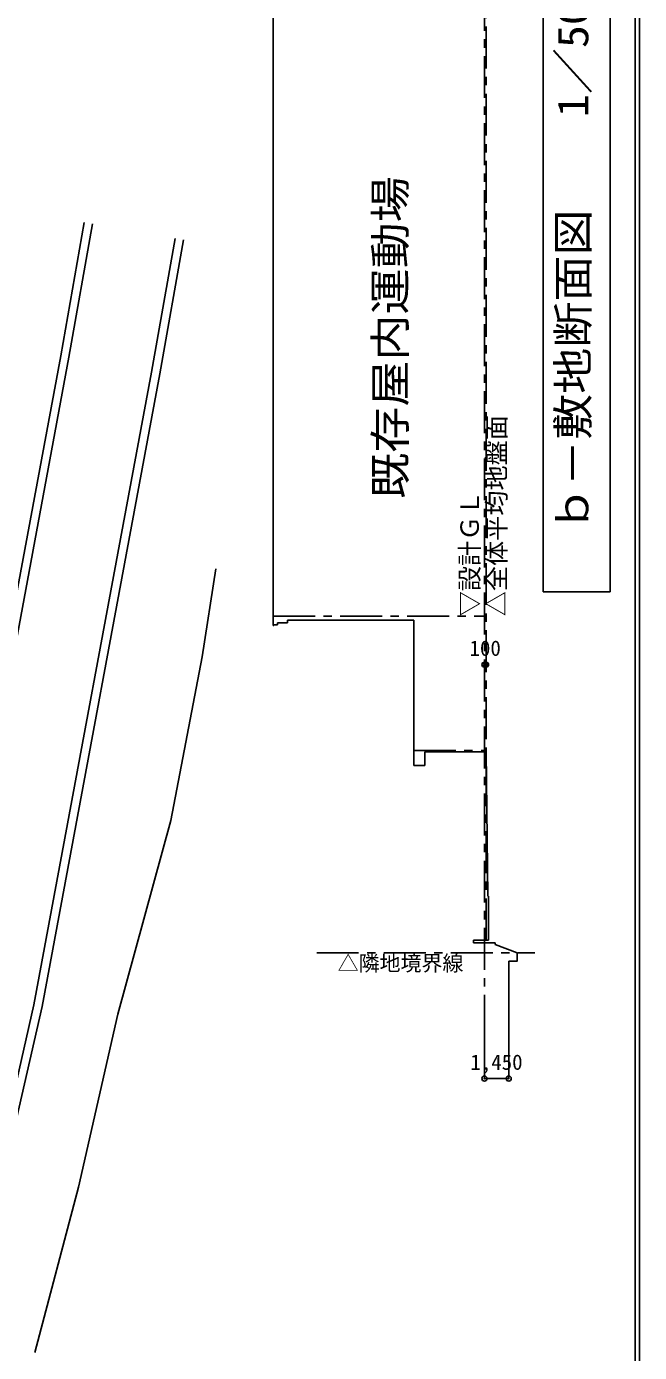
# Model space of a CAD drawing. Units: millimetres at full size, sheet at 1:500. Extents: x -140000 to 140000, y -100000 to 100000.
# Drawn here: x 103444 to 140000, y -19135 to 59963 of the extents above; entities that cross this region are included whole.
import ezdxf
from ezdxf.enums import TextEntityAlignment as Align

# ---------------------------------------------------------------- set-up
doc = ezdxf.new("R2010")
doc.units = ezdxf.units.MM
doc.header["$LTSCALE"] = 500
doc.header["$PDMODE"] = 32
doc.header["$PDSIZE"] = 300
doc.linetypes.add('CHAIN1', pattern=[8, 5, -1, 1, -1])
for name, color, linetype in [('7-0', 4, 'CHAIN1'), ('7-1', 6, 'Continuous'), ('7-8', 5, 'Continuous'), ('7-A', 3, 'Continuous'), ('7-B', 7, 'Continuous'), ('D-8', 7, 'Continuous'), ('F-0', 5, 'Continuous')]:
    doc.layers.add(name, color=color, linetype=linetype)
doc.styles.add('ＭＳ ゴシック', font='')
doc.styles.get('ＭＳ ゴシック').set_extended_font_data('MS Gothic')

msp = doc.modelspace()

# ---------------------------------------------------------------- linework, layer by layer
at = {"layer": '7-0'}
for p, q in [((130750, -299.3), (130750, 99750)), ((130850, 5454.8), (130850, 87781.2))]:
    msp.add_line(p, q, dxfattribs=at)
at = {"layer": '7-1'}
for p, q in [((118150, 61331.2), (118150, 24231.2)), ((119008.8, 24556.2), (119008.8, 24381.2)), ((119008.8, 24556.2), (126550, 24556.2)), ((126550, 15881.2), (126550, 24556.2)), ((118150, 24231.2), (118202.2, 24231.2)), ((118202.2, 24281.2), (118411, 24281.2)), ((118202.2, 24281.2), (118202.2, 24231.2)), ((118411, 24381.2), (119008.8, 24381.2)), ((118411, 24281.2), (118411, 24381.2)), ((127200, 15881.2), (127200, 16686.2)), ((130850, 16686.2), (127200, 16686.2)), ((127200, 15881.2), (126550, 15881.2))]:
    msp.add_line(p, q, dxfattribs=at)
at = {"layer": '7-8', "color": 4, "linetype": 'CHAIN1'}
for p, q in [((118150, 24781.2), (130750, 24781.2)), ((126550, 16781.2), (130750, 16781.2))]:
    msp.add_line(p, q, dxfattribs=at)
at = {"layer": '7-8'}
for p, q in [((130950, 8076.3), (130850, 16686.2)), ((130950, 8076.3), (131000, 8076.3)), ((131000, 5454.8), (131000, 8076.3)), ((130100, 5296), (130100, 5454.8)), ((130100, 5454.8), (131000, 5454.8)), ((130100, 5296), (131400, 5296)), ((131400, 5196), (131400, 5296)), ((131400, 5196), (132700, 4700.7)), ((132200, -299.3), (132200, 4200.7))]:
    msp.add_line(p, q, dxfattribs=at)
at = {"layer": '7-8', "color": 7, "linetype": 'CHAIN1'}
msp.add_line((120750, 4700.7), (133750, 4700.7), dxfattribs=at)
at = {"layer": '7-8'}
msp.add_lwpolyline([(132200, 4200.7), (132700, 4200.7), (132700, 4700.7)], dxfattribs=at)
at = {"layer": '7-A', "color": 5}
msp.add_line((134250, 66240.9), (134250, 26240.9), dxfattribs=at)
msp.add_lwpolyline([(134250, 26240.9), (138250, 26240.9), (138250, 66240.9)], dxfattribs=at)
at = {"layer": '7-B'}
for p, q in [((130750, 21896.2), (130850, 21896.2)), ((130750, -2799.3), (130750, -299.3)), ((132200, -2799.3), (132200, -299.3)), ((130750, -2799.3), (132200, -2799.3))]:
    msp.add_line(p, q, dxfattribs=at)
for p in [(130750, 21896.2), (130850, 21896.2), (130750, -2799.3), (132200, -2799.3)]:
    msp.add_point(p, dxfattribs=at)
at = {"layer": 'D-8'}
for p, q in [((106887.8, 48274.4), (105483.7, 40321.2)), ((112796.5, 47231.2), (111387.6, 39251.3)), ((105483.7, 40321.2), (98494.4, 2725.1)), ((113923.4, 22361.5), (114726.8, 27618.1)), ((108879.8, 1054.8), (106534, -9266.6)), ((106534, -9266.6), (103938.3, -19144.9))]:
    msp.add_line(p, q, dxfattribs=at)
at = {"layer": 'D-8', "color": 4}
for p, q in [((107380.2, 48187.5), (105975.7, 40232)), ((105975.7, 40232), (98984.1, 2623.9))]:
    msp.add_line(p, q, dxfattribs=at)
msp.add_lwpolyline([(112304.1, 47318.1), (110895.6, 39340.4), (103881.7, 1612.1), (101471.4, -8984.1)], dxfattribs=at)
at = {"layer": 'D-8'}
for points in [[(111387.6, 39251.3), (104371.5, 1510.9), (101956.3, -9106.6)], [(108879.8, 1054.8), (112050.5, 12601.6), (113923.4, 22361.5)]]:
    msp.add_lwpolyline(points, dxfattribs=at)
at = {"layer": 'F-0'}
for p, q in [((139750, -99750), (139750, 99750)), ((140000, -100000), (140000, 100000))]:
    msp.add_line(p, q, dxfattribs=at)

# ---------------------------------------------------------------- texts
at = {"layer": '7-8', "color": 7, "style": 'ＭＳ ゴシック'}
msp.add_text('△隣地境界線', height=916.4, dxfattribs=at).set_placement((122000, 3350.7), align=Align.BOTTOM_LEFT)
at = {"layer": '7-A', "style": 'ＭＳ ゴシック', "width": 1.1}
for s, p in [('ｂ－敷地断面図\u3000\u30001／500', (137500, 29803.4)), ('既存屋内運動場', (126600, 31781.2))]:
    msp.add_text(s, height=1833, rotation=90, dxfattribs=at).set_placement(p, align=Align.BOTTOM_LEFT)
at = {"layer": '7-A', "style": 'ＭＳ ゴシック'}
for s, p in [('△全体平均地盤面', (132350, 24781.2)), ('▽設計ＧＬ', (130750, 24781.2))]:
    msp.add_text(s, height=1100, rotation=90, dxfattribs=at).set_placement(p, align=Align.BOTTOM_LEFT)
at = {"layer": '7-B', "style": 'ＭＳ ゴシック'}
for s, p in [('100', (129862.5, 22146.2)), ('1,450', (129912.5, -2549.3))]:
    msp.add_text(s, height=916.4, dxfattribs=at).set_placement(p, align=Align.BOTTOM_LEFT)

doc.saveas('drawing.dxf')
